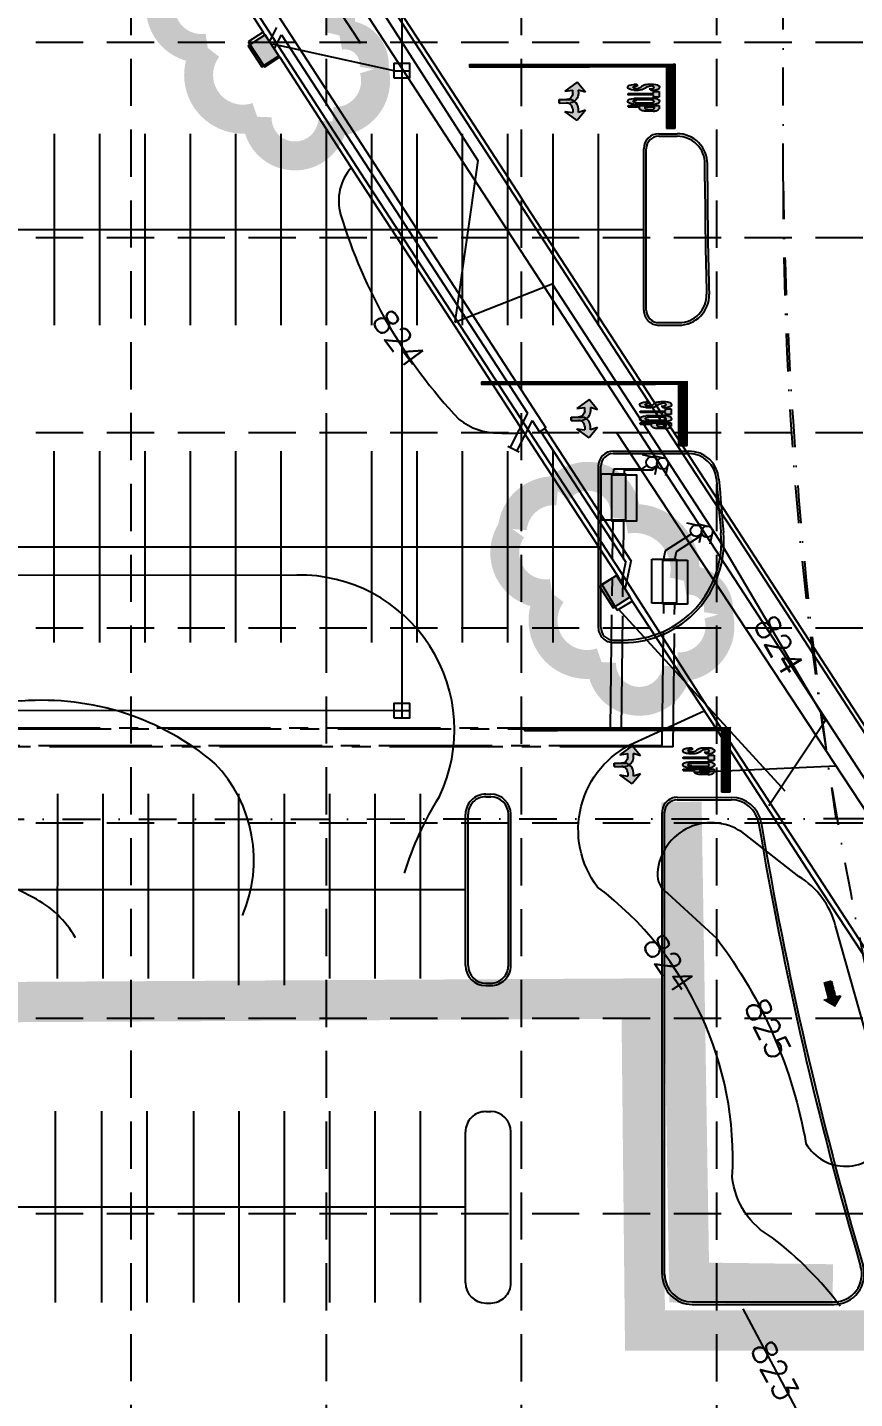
# Model space of a CAD drawing. Header units: inches. Extents: x -105549 to 5741, y -35602 to 5776.
# Drawn here: x 4944.1 to 5108.3, y 4342.7 to 4614.9 of the extents above; entities that cross this region are included whole.
import ezdxf

# ---------------------------------------------------------------- set-up
doc = ezdxf.new("R2010")
doc.units = ezdxf.units.IN
doc.header["$LTSCALE"] = 30
doc.header["$MEASUREMENT"] = 0
for name, pattern in [('CENTER2', [1.125, 0.75, -0.125, 0.125, -0.125]), ('DASHDOT2', [0.5, 0.25, -0.125, 0, -0.125]), ('DASHED', [0.75, 0.5, -0.25]), ('DASHED2', [0.375, 0.25, -0.125]), ('HIDDEN', [0.375, 0.25, -0.125])]:
    doc.linetypes.add(name, pattern=pattern)
for name, color, linetype in [('A-ANNO-DIM', 9, 'Continuous'), ('A-SITE-CURB', 2, 'Continuous'), ('A-SITE-CURB-INNER', 7, 'Continuous'), ('A-SITE-PKSTRIPE', 7, 'Continuous'), ('A-SITE-PROPERTY', 6, 'DASHDOT2'), ('C-BLDG-OTLN', 8, 'Continuous'), ('CONC', 2, 'Continuous'), ('GRID', 254, 'HIDDEN'), ('INLET PROTECTION', 5, 'Continuous'), ('LIMITS OF DISTURBANCE', 1, 'DASHED'), ('PR-STM', 4, 'Continuous'), ('PR-STORM', 3, 'Continuous'), ('PR-WATER', 3, 'CENTER2'), ('SEWERLINE', 253, 'DASHED2'), ('SILT FENCE', 200, 'Continuous'), ('WATERLINE', 92, 'CENTER2'), ('x37001pst$0$p-stm', 5, 'Continuous'), ('x37001pst$0$P-STM-INLET', 4, 'Continuous'), ('x37001pto$0$P-CONT-LAND', 1, 'Continuous'), ('x37001pto$0$P-CONT-MNR', 1, 'Continuous'), ('x37001pto$0$P-CONT-TXT', 1, 'Continuous')]:
    doc.layers.add(name, color=color, linetype=linetype)
doc.styles.add('x37001pto$0$L80', font='simplex', dxfattribs={"height": 4.8})

# ---------------------------------------------------------------- blocks, each defined once
blk = doc.blocks.new('TS&V')
at = {"layer": 'PR-WATER'}
for p, q in [((0.098385067183699, 0.0780330085890455), (0.160885067183699, 0.01553300858904549)), ((0.160885067183699, -0.01553300858904549), (0.160885067183699, 0.01553300858904549)), ((0.09838506718369898, -0.07803300858904548), (0.160885067183699, -0.01553300858904549))]:
    blk.add_line(p, q, dxfattribs=at)
at = {"layer": 'PR-WATER', "linetype": 'Continuous'}
blk.add_circle((0.1233850671833352, 0), 0.03750000000000001, dxfattribs=at)
blk = doc.blocks.new('A$C1C146E1A')
h = blk.add_hatch(color=256)
edge = h.paths.add_edge_path()
edge.add_ellipse((23.99999586641206, 36.93289423644092), major_axis=(-0.05132577733456856, 8.93286268357224), ratio=0.4477714848969944, start_angle=269.8525913445367, end_angle=449.8525913445366)
edge.add_line((19.99999586696504, 36.93289423590068), (19.99999586696504, 8.932894236530046))
edge.add_ellipse((23.99999586641206, 8.932894236440916), major_axis=(-0.05132577733456856, -8.93286268357224), ratio=0.4477714848969944, start_angle=-89.85259134453662, end_angle=90.14740865546334)
edge.add_line((27.99999586584454, 8.932894236186257), (27.99999586585909, 36.93289423645183))
edge = h.paths.add_edge_path(flags=16)
edge.add_ellipse((23.99999586641206, 32.93289423644092), major_axis=(2.91038304567337e-11, 5.023872822712292), ratio=0.398099249433455, start_angle=270, end_angle=450, ccw=False)
edge.add_line((25.99999586587364, 32.93289425089642), (25.99999586590275, 12.93289422265843))
edge.add_ellipse((23.99999586641206, 12.93289423644092), major_axis=(2.91038304567337e-11, -5.023872822712292), ratio=0.398099249433455, start_angle=-90, end_angle=90, ccw=False)
edge.add_line((21.99999586645572, 12.93289423617171), (21.99999586645572, 32.93289423584429))
h.paths.add_polyline_path([(17.99999586641206, 44.93289423644092), (9.999995866426616, 44.93289423644092), (9.999995866426616, 36.93289423644455), (12.99999586639751, 36.93289423644092), (12.99999586642662, 0.9328942364409158), (14.99999586642662, 0.9328942364409158), (14.99999586641206, 36.9328942364391), (17.99999586642662, 36.9328942364391)])
edge = h.paths.add_edge_path()
edge.add_ellipse((3.999995866412064, 36.93289423644092), major_axis=(-0.05132577733456856, 8.93286268357224), ratio=0.4477714848969944, start_angle=269.8525913445367, end_angle=449.8525913445366)
edge.add_line((-4.133020411245525e-06, 36.93289423614624), (-4.133034963160753e-06, 30.139557458333))
edge.add_spline(control_points=[(-4.133034963160753e-06, 30.13955745815474), (0.09204347259947099, 28.86472447804044), (0.2551419532392174, 26.60585722379619), (0.9964238997781649, 23.05615149812002), (2.739652232121443, 20.05753078000635), (5.265942426631227, 17.33425267917119), (5.72814485852723, 15.02371705626138), (5.968363845808199, 13.82286978859338)], knot_values=[0, 0, 0, 0, 7.672008527506644, 13.5939759226332, 21.56241280565045, 28.20760964824187, 35.39869751881698, 35.39869751881698, 35.39869751881698, 35.39869751881698], degree=3, periodic=0)
edge.add_ellipse((3.999995866412064, 12.93289423644092), major_axis=(-0.0002045615832284872, 5.026276176095846), ratio=0.3979088945474419, start_angle=89.99907213681212, end_angle=280.1978993221585, ccw=False)
edge.add_line((1.999995866470272, 12.9328942358934), (1.999995866470272, 14.93289423588976))
edge.add_line((1.999995866470272, 14.93289423588976), (-4.133034963160753e-06, 12.93289423635542))
edge.add_line((-4.133034963160753e-06, 12.93289423635542), (-4.133049515075982e-06, 8.932894237072105))
edge.add_ellipse((3.999995866412064, 8.932894236440916), major_axis=(-0.05132577733456856, -8.93286268357224), ratio=0.4477714848969944, start_angle=-89.85259134453662, end_angle=90.14740865546334)
edge.add_line((7.999995865859091, 8.932894236295397), (7.999995865844539, 15.72620432535768))
edge.add_spline(control_points=[(7.999995865917299, 15.72620432497934), (7.816088724299334, 17.01538465035992), (7.477518166444497, 19.3887481755628), (6.425314879830694, 23.07887578747977), (4.312038273405051, 26.00018400862973), (2.404237270326121, 29.28988785453475), (2.140666816354496, 31.66517360373109), (1.999995866441168, 32.93289423645183)], knot_values=[0, 0, 0, 0, 7.822817244690111, 14.40170063673055, 22.72545192348302, 29.33066680926449, 36.8910053119441, 36.8910053119441, 36.8910053119441, 36.8910053119441], degree=3, periodic=0)
edge.add_ellipse((3.999995866412064, 32.93289423644092), major_axis=(2.91038304567337e-11, 5.023872822712292), ratio=0.398099249433455, start_angle=270, end_angle=450, ccw=False)
edge.add_line((5.999995865873643, 32.93289425071816), (5.999995865859091, 30.93289423643182))
edge.add_line((5.999995865859091, 30.93289423643182), (7.999995865844539, 32.9328942364391))
edge.add_line((7.999995865844539, 32.9328942364391), (7.999995865829987, 36.93289423666283))
h = blk.add_hatch(color=256)
edge = h.paths.add_edge_path()
edge.add_spline(control_points=[(34.71783742588013, 16.93289423644092), (35.03103759142687, 17.14481644366242), (36.04006071595359, 17.82755684814038), (37.14242669095984, 19.98061098251128), (37.85597113208496, 22.6313262495496), (37.95753864239668, 24.54651411920349), (37.99999586641206, 25.34710045020984)], knot_values=[0, 0, 0, 0, 2.249841176892016, 7.248213838741719, 13.92475078102982, 18.72031585888844, 18.72031585888844, 18.72031585888844, 18.72031585888844], degree=3, periodic=0)
edge.add_line((37.99999586642662, 25.34710045030442), (37.99999586641206, 36.51868802258832))
edge.add_spline(control_points=[(37.99999586641206, 36.51868802267563), (37.95753864239668, 37.31927435368198), (37.85597113208496, 39.23446222333223), (37.14242669095984, 41.88517749037055), (36.04006071595359, 44.03823162474146), (35.03103759142687, 44.72097202921941), (34.71783742588013, 44.93289423644092)], knot_values=[0, 0, 0, 0, 4.79556507785862, 11.47210202014672, 16.47047468199642, 18.72031585888844, 18.72031585888844, 18.72031585888844, 18.72031585888844], degree=3, periodic=0)
edge.add_line((34.71783742589469, 44.93289423644092), (33.99999586642662, 44.93289423644092))
edge.add_line((33.99999586642662, 44.93289423644092), (29.99999586642662, 44.93289423644092))
edge.add_line((29.99999586642662, 44.93289423644092), (29.99999586642662, 0.9328942364409158))
edge.add_line((29.99999586642662, 0.9328942364409158), (31.99999586642662, 0.9328942364409158))
edge.add_line((31.99999586642662, 0.9328942364409158), (31.99999586644117, 16.93289423644092))
edge.add_line((31.99999586644117, 16.93289423644092), (33.99999586642662, 16.93289423644092))
edge.add_line((33.99999586642662, 16.93289423644092), (34.71783742590924, 16.93289423644273))
edge = h.paths.add_edge_path(flags=16)
edge.add_arc((33.68660464645654, 36.93289423644273), 0.9999999999980618, 72.1451811161481, 89.99999997331958)
edge.add_line((33.68660464692221, 37.93289423644092), (31.99999586644117, 37.93289423644092))
edge.add_line((31.99999586644117, 37.93289423644092), (31.99999586645572, 24.93289423652095))
edge.add_line((31.99999586645572, 24.93289423652095), (33.68660464692221, 24.93289423659007))
edge.add_arc((33.68660464687855, 25.93289423658825), 0.9999999999980632, 270.0000000025013, 287.8548188995748)
edge.add_spline(control_points=[(33.99321078025969, 24.98105775941076), (34.25532923729043, 25.06549151303261), (34.85721284759347, 25.29427898961876), (35.49030212769867, 26.4514124014313), (35.92142932116985, 27.76426476417328), (35.97316008221242, 28.87761798064821), (35.99999586638296, 29.45517968686181)], knot_values=[0, 0, 0, 0, 1.581114370861386, 3.775431275722226, 6.945493626079587, 10.36269338531543, 10.36269338531543, 10.36269338531543, 10.36269338531543], degree=3, periodic=0)
edge.add_line((35.99999586641206, 29.45517968740387), (35.99999586641206, 33.41060878629105))
edge.add_spline(control_points=[(35.99999586641206, 33.41060878602002), (35.97316008224152, 33.98817049223362), (35.92142932119896, 35.10152370870856), (35.49030212772777, 36.41437607145053), (34.85721284762258, 37.57150948326307), (34.25532923731953, 37.80029695985286), (33.99321078028879, 37.88473071347107)], knot_values=[0, 0, 0, 0, 3.417199759235846, 6.587262109593207, 8.781579014454048, 10.36269338531543, 10.36269338531543, 10.36269338531543, 10.36269338531543], degree=3, periodic=0)
for p, q in [((9.999995866426616, 44.93289423644092), (17.99999586642662, 44.93289423644092)), ((9.999995866441168, 36.93289423644455), (9.999995866426616, 44.93289423644092)), ((17.99999586642662, 44.93289423644092), (17.99999586642662, 36.93289423644092)), ((29.99999586642662, 0.9328942364409158), (29.99999586642662, 44.93289423644092)), ((29.99999586642662, 44.93289423644092), (33.99999586642662, 44.93289423644092)), ((33.99999586642662, 44.93289423644092), (34.71783742588013, 44.93289423644092)), ((5.999995865859091, 30.93289423644092), (7.999995865844539, 32.93289423644455)), ((12.99999586638296, 36.93289423644092), (9.999995866441168, 36.93289423644455)), ((12.99999586642662, 0.9328942364409158), (12.99999586638296, 36.93289423644092)), ((17.99999586642662, 36.93289423644092), (14.99999586642662, 36.93289423644092)), ((14.99999586642662, 36.93289423644092), (14.99999586642662, 0.9328942364409158)), ((31.99999586644117, 24.93289423652095), (31.99999586644117, 37.93289423644092)), ((31.99999586644117, 37.93289423644092), (33.68660464695131, 37.93289423644092)), ((33.68660464692221, 24.93289423659007), (31.99999586642662, 24.93289423652095)), ((35.99999586641206, 33.41060878672215), (35.99999586641206, 29.45517968678723)), ((37.99999586641206, 36.51868802267381), (37.99999586641206, 25.34710045020802)), ((1.999995867023245, 14.93289423644092), (-4.132962203584611e-06, 12.93289423643728)), ((14.99999586642662, 0.9328942364409158), (12.99999586642662, 0.9328942364409158)), ((31.99999586642662, 0.9328942364409158), (29.99999586642662, 0.9328942364409158)), ((31.99999586642662, 0.9328942364409158), (31.99999586644117, 16.93289423644092)), ((33.99999586642662, 16.93289423644092), (31.99999586644117, 16.93289423644092)), ((34.71783742588013, 16.93289423644092), (33.99999586642662, 16.93289423644092))]:
    blk.add_line(p, q)
for points in [[(-4.133034963160753e-06, 36.93289423644092), (-4.133034963160753e-06, 30.13955745800922)], [(5.999995865859091, 30.93289423644455), (5.999995865859091, 32.93289423643)], [(7.999995865844539, 32.93289423644455), (7.999995865844539, 36.93289423644092)], [(19.99999586696504, 36.93289423644092), (19.99999586696504, 8.932894236440916)], [(21.99999586644117, 32.93289423644092), (21.99999586647027, 12.93286754669316)], [(25.9999958658882, 12.93286754670407), (25.99999586585909, 32.93289423643)], [(27.99999586584454, 8.932894236440916), (27.99999586584454, 8.932894236440916), (27.99999586584454, 36.93289423644092)], [(-4.133034963160753e-06, 12.93289423636452), (-4.133034963160753e-06, 8.932894236440916)], [(1.999995866470272, 14.93289423586975), (1.999995866470272, 12.93286754669316)], [(7.999995865844539, 8.932894236440916), (7.999995865844539, 8.932894236440916), (7.999995865844539, 15.72620435224599)]]:
    blk.add_lwpolyline(points)
for centre, start, end in [((33.68660464692221, 36.93289423629176), 72.14518114419573, 89.99999999833247), ((33.6866046468931, 25.93289423659007), 270.0000000016675, 287.8548188558042)]:
    blk.add_arc(centre, 1, start, end)
for centre, major_axis, ratio, start_param, end_param in [((3.999995866412064, 36.93289423644092), (-0.05132577733456856, 8.932862683572239), 0.4477714848969944, 4.709816214000917, 7.851408867590709), ((23.99999586641206, 36.93289423644092), (-0.05132577733456856, 8.932862683572239), 0.4477714848969944, 4.709816214000917, 7.851408867590709), ((3.999995866412064, 32.93289423644092), (2.91038304567337e-11, 5.023872822712292), 0.398099249433455, 4.71238898038469, 7.853981633974483), ((23.99999586641206, 32.93289423644092), (2.91038304567337e-11, 5.023872822712292), 0.398099249433455, 4.71238898038469, 7.853981633974483)]:
    blk.add_ellipse(centre, major_axis=major_axis, ratio=ratio, start_param=start_param, end_param=end_param)
at = {"extrusion": (0, 0, -0.9999999999999998)}
for centre in [(3.999995866412064, 8.932894236440916), (23.99999586641206, 8.932894236440916)]:
    blk.add_ellipse(centre, major_axis=(-0.05132577733456856, -8.932862683572239), ratio=0.4477714848969944, start_param=4.709816214000917, end_param=7.851408867590709, dxfattribs=at)
at = {"extrusion": (0, 0, -0.9999999999999999)}
blk.add_ellipse((3.999995866412064, 12.93289423644092), major_axis=(-0.000204561583228486, 5.026276176095807), ratio=0.3979088945474419, start_param=1.392809406836333, end_param=4.712405174652328, dxfattribs=at)
at = {"extrusion": (0, 0, -1)}
blk.add_ellipse((23.99999586641206, 12.93289423644092), major_axis=(2.91038304567337e-11, -5.023872822712292), ratio=0.398099249433455, start_param=4.71238898038469, end_param=7.853981633974483, dxfattribs=at)
for points in [[(37.99999586641206, 36.51868802267563), (37.80352581836632, 38.90840780210783), (36.9328703507199, 42.13113885543498), (35.61550626228563, 44.25492890514215), (34.71783742588013, 44.93289423644092)], [(-4.133034963160753e-06, 30.13955745815474), (0.3730429823044688, 26.32173549252184), (1.053593427059241, 23.44002149745575), (2.986550944537157, 19.95610533523723), (4.939540675317403, 17.26807792083491), (5.968363845808199, 13.82286978859338)], [(7.999995865917299, 15.72620432497934), (7.351427225337829, 19.58346710179831), (6.355209365283372, 22.71842749179268), (4.20548469296773, 26.28211837403433), (2.689230092713842, 29.2160897285321), (1.999995866441168, 32.93289423645183)], [(37.99999586641206, 25.34710045020984), (37.80352581836632, 22.95738067077764), (36.9328703507199, 19.73464961745049), (35.61550626228563, 17.61085956773968), (34.71783742588013, 16.93289423644092)]]:
    blk.add_spline(points, degree=3)
for points in [[(35.99999586641206, 33.41060878602002), (35.97316008224152, 33.98817049223362), (35.92142932119896, 35.10152370870856), (35.49030212772777, 36.41437607145053), (34.85721284762258, 37.57150948326307), (34.25532923731953, 37.80029695985286), (33.99321078028879, 37.88473071347107)], [(35.99999586638296, 29.45517968686181), (35.97316008221242, 28.87761798064821), (35.92142932116985, 27.76426476417328), (35.49030212769867, 26.4514124014313), (34.85721284759347, 25.29427898961876), (34.25532923729043, 25.06549151303261), (33.99321078025969, 24.98105775941076)]]:
    blk.add_open_spline(points, degree=3, knots=[0, 0, 0, 0, 3.417199759235846, 6.587262109593207, 8.781579014454048, 10.36269338531543, 10.36269338531543, 10.36269338531543, 10.36269338531543])
blk = doc.blocks.new('A$C14571C61')
blk.add_hatch(color=256).paths.add_polyline_path([(49.33332555474772, 42.66666666667788), (25.33332555473316, 62.66666666667516), (30.6666588880762, 45.33333333333485), (22.66665888794523, 45.33333333333394, 0.3548366194942922), (-7.778595318086445e-06, 26.66666666672518), (-7.778595318086445e-06, -9.094947017729282e-13), (7.999992221404682, 9.094947017729282e-13), (7.999992221404682, 17.33333333333576, -0.4142135623727863), (22.66665888806165, 32.00000000000182), (30.6666588880762, 32.00000000000273), (27.99999222139013, 13.33333333331666)])
for p, q in [((30.66665888806165, 45.33333333333394), (22.66665888794523, 45.33333333333394)), ((25.33332555474772, 62.66666666666788), (49.33332555473316, 42.66666666666788)), ((25.33332555473316, 62.66666666666788), (30.66665888806165, 45.33333333333394)), ((49.33332555473316, 42.66666666666788), (27.99999222140468, 13.33333333333394)), ((-7.778595318086445e-06, 0), (-7.778595318086445e-06, 26.66666666675519)), ((7.999992221404682, 0), (-7.778595318086445e-06, 0)), ((7.999992221404682, 0), (7.999992221404682, 17.33333333333576)), ((22.66665888806165, 32.00000000000182), (22.6666588880762, 32.00000000000182)), ((22.6666588880762, 32.00000000000182), (30.66665888806165, 32.00000000000182)), ((27.99999222140468, 13.33333333333394), (30.66665888806165, 32.00000000000182))]:
    blk.add_line(p, q)
for centre, radius, start, end in [((22.82901395151566, 22.04094980390983), 23.29294935487217, 90.39936270447136, 168.5455569926245), ((22.6666588880762, 17.33333333333576), 14.66666666666667, 90, 180)]:
    blk.add_arc(centre, radius, start, end)

msp = doc.modelspace()

# ---------------------------------------------------------------- hatches: boundary and pattern name
at = {"layer": 'A-ANNO-DIM'}
h = msp.add_hatch(dxfattribs=at)
h.set_pattern_fill('ANSI31', scale=0.08333333333333333, angle=90.07622371580015, style=0)
h.set_pattern_definition([(135.0762237158002, (5072.689823872284, 4594.812750160577), (-0.007355890133574022, -0.007375488105016019), [])])
h.paths.add_polyline_path([(5031.83952569399, 4607.537785804317), (5031.840265760547, 4606.981493516238), (5071.023151853407, 4607.033620687912), (5071.039411699105, 4594.811409163856), (5072.689823872284, 4594.812750160577), (5072.672822781288, 4607.592108609504)])
h = msp.add_hatch(dxfattribs=at)
h.set_pattern_fill('ANSI31', scale=0.08333333333333333, angle=90.07622371580015, style=0)
h.set_pattern_definition([(135.0762237158002, (5075.073793724576, 4531.815865938094), (-0.007355890133574022, -0.007375488105016019), [])])
h.paths.add_polyline_path([(5034.223495546283, 4544.540901581835), (5034.22423561284, 4543.984609293755), (5073.407121705699, 4544.036736465429), (5073.423381551395, 4531.814524941375), (5075.073793724576, 4531.815865938094), (5075.056792633581, 4544.595224387022)])
h = msp.add_hatch(dxfattribs=at)
h.set_pattern_fill('ANSI31', scale=0.08333333333333333, angle=90.07622371580015, style=0)
h.set_pattern_definition([(135.0762237158002, (5083.602089300534, 4463.114689232637), (-0.007355890133574022, -0.007375488105016019), [])])
h.paths.add_polyline_path([(5042.75179112224, 4475.839724876391), (5042.752531188798, 4475.283432588312), (5081.935417281657, 4475.335559759988), (5081.951677127354, 4463.113348235931), (5083.602089300534, 4463.114689232637), (5083.585088209538, 4475.894047681579)])
at = {"layer": 'C-BLDG-OTLN'}
h = msp.add_hatch(dxfattribs=at)
h.set_pattern_fill('LINE', scale=0.3333333333333333, angle=59.95459285267177, style=0)
h.set_pattern_definition([(59.95459285267162, (4962.597286239587, 4131.897656666159), (-0.03606786998976209, 0.02086192382098858), [])])
h.paths.add_polyline_path([(5103.745162565552, 4425.641875378948), (5102.295968202001, 4425.254789216327), (5103.144464591896, 4422.078141992984), (5102.178385335894, 4421.820097991149), (5104.320712616551, 4420.580971758071), (5105.559838849891, 4422.723299038655), (5104.593658954866, 4422.465228156245)])
at = {"layer": 'x37001pst$0$P-STM-INLET'}
for points in [[(4994.026142945881, 4609.211641477183), (4991.302755101731, 4613.404869189857), (4987.948172931595, 4611.226158914536), (4990.671560775741, 4607.032931201859)], [(5063.74487552554, 4501.865014480868), (5061.02148768139, 4506.058242193542), (5057.666905511253, 4503.879531918219), (5060.3902933554, 4499.686304205545)]]:
    msp.add_hatch(color=5, dxfattribs=at).paths.add_polyline_path(points)

# ---------------------------------------------------------------- linework, layer by layer
for p, q in [((5031.839507138983, 4607.551733208478), (5031.840265760547, 4606.981493516238)), ((5031.83952569399, 4607.537785804317), (5072.672822781288, 4607.592108609504)), ((5071.023151853407, 4607.033620687912), (5031.840265760547, 4606.981493516238)), ((5071.039411699105, 4594.811409163856), (5071.023151811636, 4607.033620687871)), ((5071.023151853407, 4607.033620687912), (5071.039411699105, 4594.811409163856)), ((5072.689823872284, 4594.812750160577), (5071.039411699105, 4594.811409163856)), ((5034.223476991276, 4544.554848985997), (5034.22423561284, 4543.984609293755)), ((5034.223495546283, 4544.540901581835), (5075.056792633581, 4544.595224387022)), ((5073.407121705699, 4544.036736465429), (5034.22423561284, 4543.984609293755)), ((5073.423381551395, 4531.814524941375), (5073.407121663928, 4544.036736465388)), ((5073.407121705699, 4544.036736465429), (5073.423381551395, 4531.814524941375)), ((5075.073793724576, 4531.815865938094), (5073.423381551395, 4531.814524941375)), ((5042.751772567233, 4475.853672280553), (5042.752531188798, 4475.283432588312)), ((5042.75179112224, 4475.839724876391), (5083.585088209538, 4475.894047681579)), ((5081.935417281657, 4475.335559759988), (5042.752531188798, 4475.283432588312)), ((5081.951677127354, 4463.113348235931), (5081.935417239886, 4475.335559759946)), ((5081.935417281657, 4475.335559759988), (5081.951677127354, 4463.113348235931)), ((5083.602089300534, 4463.114689232637), (5081.951677127354, 4463.113348235931))]:
    msp.add_line(p, q)
at = {"layer": 'A-SITE-CURB', "color": 7}
for p, q in [((5069.436926355585, 4593.773551612481), (5073.088360658992, 4593.773382064785)), ((5066.43530111319, 4558.773690957649), (5066.436786975246, 4590.773690923146)), ((5079.08792004401, 4584.284071465867), (5079.088082053378, 4587.773103467815)), ((5069.435161810383, 4555.773551653459), (5073.415293809376, 4555.773366843277)), ((5060.425171933216, 4530.773969990352), (5075.385594925086, 4530.77327532896)), ((5057.425490482497, 4527.774109314709), (5057.424004542891, 4495.774248652287)), ((5060.424004539657, 4492.774109344842), (5062.348573706921, 4492.774109344842)), ((5035.082274388886, 4462.691593236363), (5036.082274387809, 4462.691546800532)), ((5073.082221827965, 4461.560920641306), (5083.819272275898, 4461.560422085851)), ((5073.082245044556, 4462.060920640768), (5083.819295492503, 4462.060422085313)), ((5031.080695575511, 4428.691779016299), (5031.082088649942, 4458.691778983935)), ((5040.080695565819, 4428.691361093966), (5040.082088640251, 4458.691361061603)), ((5070.077850302143, 4367.414413727252), (5070.082105748224, 4459.06105994356)), ((5070.577850301604, 4367.414390510661), (5070.582105747686, 4459.061036726969)), ((5035.080509827938, 4424.691593277341), (5036.080509826861, 4424.691546841525)), ((5035.079348932573, 4399.691593304291), (5036.079348931496, 4399.691546868489)), ((5031.077770119198, 4365.691779084242), (5031.07916319363, 4395.691779051878)), ((5040.077770109492, 4365.691361161909), (5040.079163183924, 4395.691361129546)), ((5035.077584371611, 4361.691593345298), (5036.077584370534, 4361.691546909497)), ((5076.077571696544, 4361.41413513459), (5104.20706237838, 4361.412828992645)), ((5076.077594913135, 4361.914135134051), (5104.207085594971, 4361.912828992106))]:
    msp.add_line(p, q, dxfattribs=at)
for centre, radius, start, end in [((5069.436787056024, 4590.773551615697), 3, 89.99733957435744, 179.9973394237832), ((5073.088082059854, 4587.773382071238), 6, 359.9973395332734, 89.99733957421846), ((5844.087919219004, 4584.248550075958), 764.9999999996726, 179.9973395742157, 181.6704482375086), ((5073.415572408514, 4561.773366836802), 6, 269.9973395742185, 1.670448237485814), ((5069.435301109945, 4558.773551650214), 3, 179.9973394237995, 269.9973395742185), ((5060.425490479254, 4527.773970007264), 3, 89.99733957421846, 179.9973394238028), ((5075.385316325948, 4524.773275335428), 6, 4.424216552940552, 89.99733957414902), ((5844.087919219004, 4584.248550075958), 764.9999999996726, 184.4242165529209, 185.2240296680192), ((5035.08208864562, 4458.691593240677), 4, 89.99733942414102, 179.9973394241415), ((5036.082088644544, 4458.691546804854), 4, 359.9973394241416, 89.99733942414102), ((5073.082105744965, 4459.060920643999), 3, 89.99733957421846, 179.9973395742189), ((5073.082105744965, 4459.060920643999), 2.5, 89.99733957421846, 179.9973395742189), ((5083.81901689338, 4456.060422091767), 5.5, 9.570563952675304, 89.99733957435743), ((5083.81901689338, 4456.060422091767), 6, 9.570563952675304, 89.99733957435743), ((5844.087919219004, 4584.248550075958), 765.4999999996726, 189.5705639526522, 196.3342010271101), ((5844.087919219004, 4584.248550075958), 764.9999999996726, 189.5705639526522, 196.3342010271101), ((5035.080695571174, 4428.691593273034), 4, 179.9973394241415, 269.997339424141), ((5036.080695570097, 4428.691546837224), 4, 269.997339424141, 359.9973394241416), ((5035.079163189323, 4395.691593308613), 4, 89.99733942414102, 179.9973394241415), ((5036.079163188246, 4395.691546872804), 4, 359.9973394241416, 89.99733942414102), ((5104.207340977489, 4367.412828986162), 6, 269.9973395742185, 16.33420102712036), ((5104.207340977489, 4367.412828986162), 5.5, 269.9973395742185, 16.33420102712036), ((5035.077770114862, 4365.691593340984), 4, 179.9973394241415, 269.997339424141), ((5036.077770113785, 4365.691546905175), 4, 269.997339424141, 359.9973394241416), ((5076.077850295653, 4367.414135128129), 6, 179.9973395742189, 269.9973395742185), ((5076.077850295653, 4367.414135128129), 5.5, 179.9973395742189, 269.9973395742185)]:
    msp.add_arc(centre, radius, start, end, dxfattribs=at)
at = {"layer": 'A-SITE-CURB', "color": 7, "linetype": 'Continuous'}
for centre, radius, start, end in [((5062.348573706921, 4512.774109344841), 20, 269.9999999999732, 5.22402966801924), ((5060.424004539657, 4495.774109344842), 3.000000000000264, 179.997339423793, 270)]:
    msp.add_arc(centre, radius, start, end, dxfattribs=at)
at = {"layer": 'A-SITE-CURB-INNER', "color": 7, "linetype": 'ByBlock'}
for p, q in [((5069.436903138994, 4593.27355161302), (5073.088337442401, 4593.273382065323)), ((5066.935301112651, 4558.773667741058), (5066.936786974722, 4590.773667706555)), ((5078.587920044549, 4584.284094682822), (5078.588082053931, 4587.77312668477)), ((5069.435185026989, 4556.273551652921), (5073.415317025981, 4556.273366842739)), ((5060.425188603889, 4530.273969989039), (5075.385571708495, 4530.273275329499)), ((5057.924004542352, 4495.774225434379), (5057.92549048195, 4527.774086096801)), ((5060.424004539657, 4493.274109344842), (5062.348573706912, 4493.27410934484)), ((5035.08225117097, 4462.191593236901), (5036.082251169893, 4462.19154680107)), ((5031.580695574972, 4428.691755798398), (5031.582088649404, 4458.69175576602)), ((5039.580695566343, 4428.691384311867), (5039.582088640775, 4458.691384279518)), ((5035.080533045839, 4425.191593276802), (5036.080533044762, 4425.191546840986))]:
    msp.add_line(p, q, dxfattribs=at)
for centre, radius, start, end in [((5069.436787056024, 4590.773551615697), 2.5, 89.99733957435744, 179.9973394237832), ((5073.088082059854, 4587.773382071238), 5.5, 359.9973395332734, 89.99733957421846), ((5844.087919219004, 4584.248550075958), 765.4999999996726, 179.9973395742157, 181.6704482375086), ((5073.415572408514, 4561.773366836802), 5.5, 269.9973395742185, 1.670448237485814), ((5069.435301109945, 4558.773551650214), 2.5, 179.9973394237995, 269.9973395742185), ((5060.425490479254, 4527.773970007264), 2.5, 89.99733957421846, 179.9973394238028), ((5075.385316325948, 4524.773275335428), 5.5, 4.424216552940552, 89.99733957414902), ((5844.087919219004, 4584.248550075958), 765.4999999996726, 184.4242165529209, 185.2240296680192), ((5062.348573706921, 4512.774109344841), 19.5, 269.9999999999732, 5.22402966801924), ((5060.424004539657, 4495.774109344842), 2.500000000000264, 179.997339423793, 270), ((5035.08208864562, 4458.691593240677), 3.5, 89.99733942414102, 179.9973394241415), ((5036.082088644544, 4458.691546804854), 3.5, 359.9973394241416, 89.99733942414102), ((5035.080695571174, 4428.691593273034), 3.5, 179.9973394241415, 269.997339424141), ((5036.080695570097, 4428.691546837224), 3.5, 269.997339424141, 359.9973394241416)]:
    msp.add_arc(centre, radius, start, end, dxfattribs=at)
at = {"layer": 'A-SITE-PKSTRIPE', "color": 7, "linetype": 'DASHDOT2'}
msp.add_line((5094.087920027843, 4584.283374968902), (5094.102794515929, 4904.625094156465), dxfattribs=at)
at = {"layer": 'A-SITE-PKSTRIPE', "color": 7}
for p, q in [((4949.434136065713, 4593.779124033099), (4949.43237150475, 4555.779124074077)), ((4958.431345704477, 4593.778706239755), (4958.429581143544, 4555.778706280747)), ((4967.431345694786, 4593.778288317422), (4967.429581133838, 4555.778288358415)), ((4976.428555333565, 4593.777870524093), (4976.426790772617, 4555.777870565071)), ((4985.428555323859, 4593.77745260176), (4985.426790762911, 4555.777452642753)), ((4994.428555314167, 4593.777034679413), (4994.426790753205, 4555.77703472042)), ((5003.428555304461, 4593.776616757095), (5003.426790743499, 4555.776616798074)), ((5012.428555294755, 4593.776198834763), (5012.426790733793, 4555.776198875756)), ((5012.428555294755, 4593.776198834777), (5012.426790733793, 4555.776198875756)), ((5021.428555285049, 4593.775780912445), (5021.426790724101, 4555.775780953438)), ((5021.428555285049, 4593.77578091246), (5021.426790724101, 4555.775780953438)), ((5030.428555275343, 4593.775362990113), (5030.426790714395, 4555.77536303112)), ((5030.428555275343, 4593.775362990113), (5030.426790714395, 4555.775363031105)), ((5039.428555265651, 4593.77494506778), (5039.426790704689, 4555.774945108773)), ((5039.428555265651, 4593.774945067795), (5039.426790704689, 4555.774945108773)), ((5048.428555255945, 4593.774527145462), (5048.426790694997, 4555.774527186455)), ((5048.428555255945, 4593.774527145477), (5048.426790694997, 4555.774527186455)), ((5057.428555246239, 4593.77410922313), (5057.426790685277, 4555.774109264137)), ((5057.428555246239, 4593.774109223101), (5057.426790685277, 4555.774109264094)), ((4752.436044349146, 4574.788271767815), (5066.436044044211, 4574.77369094039)), ((4949.42944604846, 4492.779124154125), (4949.431210609415, 4530.779124113804)), ((4958.431210599709, 4530.778706191486), (4958.429446038761, 4492.778706232464)), ((4967.428420238488, 4530.778288398142), (4967.42665567754, 4492.778288439149)), ((4976.428420228782, 4530.777870475809), (4976.426655667834, 4492.777870516802)), ((4985.425629867561, 4530.77745268248), (4985.423865306613, 4492.777452723472)), ((4994.425629857869, 4530.777034760147), (4994.423865296907, 4492.77703480114)), ((5003.425629848163, 4530.776616837815), (5003.423865287201, 4492.776616878808)), ((5012.425629838457, 4530.776198915482), (5012.423865277495, 4492.776198956475)), ((5021.425629828751, 4530.77578099315), (5021.423865267803, 4492.775781034143)), ((5021.425629828751, 4530.775780993165), (5021.423865267803, 4492.775781034143)), ((5030.425629819045, 4530.775363070832), (5030.423865258097, 4492.775363111825)), ((5030.425629819045, 4530.775363070847), (5030.423865258097, 4492.775363111825)), ((5039.425629809353, 4530.774945148514), (5039.423865248391, 4492.774945189507)), ((5039.425629809353, 4530.774945148514), (5039.423865248391, 4492.774945189492)), ((5048.425629799647, 4530.774527226167), (5048.423865238699, 4492.774527267175)), ((5048.425629799647, 4530.774527226182), (5048.423865238699, 4492.774527267175)), ((4751.43311889391, 4511.788318283798), (5057.424747509459, 4511.774109313284)), ((4950.079487966897, 4462.779093937235), (4950.077784199937, 4426.088299174677)), ((4959.079487957177, 4462.778676014917), (4959.077784190245, 4426.087881252359)), ((4968.079487947485, 4462.77825809257), (4968.077784180539, 4426.087463330026)), ((4977.077784170833, 4426.087045407679), (4977.079487937764, 4462.777840170238)), ((4986.077723367125, 4424.777422288884), (4986.079487928073, 4462.777422247906)), ((4995.079487918367, 4462.777004325588), (4995.077723357419, 4424.777004366551)), ((5004.076697557146, 4462.776586532244), (5004.074993790215, 4426.085791769685)), ((5013.076697547454, 4462.776168609911), (5013.074993780509, 4426.085373847352)), ((5022.076697537734, 4462.775750687579), (5022.074993770802, 4426.084955925035)), ((4779.081396222275, 4443.787034340232), (5031.081395992602, 4443.775332514982)), ((4949.645127530574, 4399.779114027013), (4949.643362969626, 4361.779114068006)), ((4958.862337169121, 4399.778686018384), (4958.860572608173, 4361.778686059391)), ((4967.862337159429, 4399.778268096052), (4967.860572598467, 4361.778268137045)), ((4977.079546797962, 4399.777840087409), (4977.077782237029, 4361.777840128401)), ((4986.079546788271, 4399.777422165091), (4986.077782227308, 4361.777422206083)), ((4995.079546778565, 4399.777004242744), (4995.077782217602, 4361.777004283751)), ((5004.079546768859, 4399.776586320411), (5004.077782207896, 4361.776586361419)), ((5013.079546759152, 4399.776168398093), (5013.077782198205, 4361.776168439072)), ((5022.079546749446, 4399.775750475761), (5022.077782188499, 4361.775750516754)), ((4778.427035786182, 4380.7870646581), (5031.078470536289, 4380.775332582925))]:
    msp.add_line(p, q, dxfattribs=at)
at = {"layer": 'A-SITE-PKSTRIPE', "color": 7, "linetype": 'DASHDOT2'}
msp.add_arc((5844.087919219324, 4584.248550076001), 750, 179.9973395741505, 212.9491292507243, dxfattribs=at)
at = {"layer": 'A-SITE-PROPERTY', "color": 7}
msp.add_line((5104.563114472257, 4457.840450650139), (5122.264381547429, 4457.85498564181), dxfattribs=at)
msp.add_lwpolyline([(4369.073351725834, 4929.040170670589), (4369.060672484484, 4653.69783633796), (4347.128582932462, 4610.542428018976), (4347.123338259495, 4457.21859095736), (5104.564712729058, 4457.829763202157, -0.03290652140655619), (5094.086463585598, 4584.301938500968), (5094.099366883966, 4763.791939598188), (4823.44336419928, 4763.803538165419), (4823.449402536731, 4904.655664505714), (4762.294967421534, 4904.659654380725, 0.2476969470313169), (4741.618573817381, 4893.836475284217, -0.7064720868083769), (4610.535530388384, 4929.024417048073)], format="xyb", close=True, dxfattribs=at)
at = {"layer": 'CONC', "color": 253}
for p, q in [((4990.90450458641, 4613.935357537866), (4987.93683465802, 4611.987380242909)), ((4987.93683465802, 4611.987380242909), (4991.282411221722, 4607.007525677524)), ((4991.282411221722, 4607.007525677524), (4994.198329937299, 4608.953388209546)), ((5061.154442189194, 4506.132819553947), (5058.098358170938, 4504.32656442116)), ((5058.098358170938, 4504.32656442116), (5061.176120104381, 4499.208433058881)), ((5061.176120104381, 4499.208433058881), (5064.15263672897, 4500.981153124364))]:
    msp.add_line(p, q, dxfattribs=at)
for points in [[(5127.090654233258, 4450.437869924187), (5105.923827956842, 4482.944157821282), (5085.944358915172, 4513.687896612838), (5064.576792194781, 4546.499676317664), (5043.201196638336, 4579.407910745647), (5041.367819460788, 4582.25959363329), (5024.910293993707, 4607.547762911559), (5004.732111685094, 4638.467389600881), (4984.115562252811, 4670.182386792986), (4982.709931709172, 4672.328410978484), (4981.732530959682, 4673.845559246405), (4978.272823359437, 4679.617666581243)], [(5126.729216854788, 4449.525988402003), (5105.190001821687, 4482.57106733508), (5085.32456091783, 4513.206172308607), (5063.778674815336, 4546.180139593278), (5042.509351616406, 4578.884270942744), (4982.017876437419, 4671.863217406826)], [(4955.174137447301, 4669.36611181575), (4975.406774244392, 4638.122120661744), (4990.90450458641, 4613.935357537866), (4994.198329937299, 4608.953388209546), (5010.296465288343, 4584.08895429382), (5028.222702670834, 4556.724152754541), (5045.839268145247, 4529.5541453674), (5061.154442189194, 4506.132819553947), (5064.15263672897, 4500.981153124364), (5081.087636964828, 4475.23850082003), (5098.698122237796, 4448.091298967313)], [(4956.112675621495, 4669.750527567588), (4976.148239056009, 4638.662000523313), (4992.002559864235, 4614.207590962445), (4994.772639173125, 4609.868742651855), (5011.080439334831, 4584.657428398091), (5029.082572946623, 4557.079647435855), (5046.654366928606, 4530.077909771561), (5061.929382160881, 4506.731705940708), (5081.825560941348, 4475.717804362499)], [(5081.826111753589, 4475.716797416759), (5099.302233550783, 4449.024070921099), (5119.93758273547, 4417.346574266837)], [(5098.698122237796, 4448.091298967313), (5119.212657332442, 4416.787681494589)]]:
    msp.add_lwpolyline(points, dxfattribs=at)
at = {"layer": 'GRID', "color": 253, "linetype": 'HIDDEN', "ltscale": 1.25}
for p, q in [((4964.725016131588, 3488.345367144903), (4964.725016131588, 5735.410172878532)), ((5003.465717464228, 3488.339276296514), (5003.465717464228, 5735.410172878532)), ((5042.206418796972, 3488.333185448124), (5042.206418796972, 5735.410172878532)), ((5080.947120129612, 3488.327094599735), (5080.947120129611, 5735.410172878532)), ((4228.651690811232, 4611.929834231467), (5700.79834145205, 4611.929834231467)), ((4228.651690811232, 4573.189132898932), (5700.79834145205, 4573.189132898932)), ((4228.651690811232, 4534.448431566188), (5700.79834145205, 4534.448431566188)), ((4228.651690811232, 4495.707730233548), (5700.79834145205, 4495.707730233548)), ((4228.651690811232, 4456.967028900909), (5700.79834145205, 4456.967028900909)), ((4228.651690811232, 4418.226327568165), (5700.79834145205, 4418.226327568165)), ((4228.651690811232, 4379.485626235631), (5700.79834145205, 4379.485626235631))]:
    msp.add_line(p, q, dxfattribs=at)
at = {"layer": 'INLET PROTECTION', "color": 5, "ltscale": 100, "const_width": 5.742058242963155}
for points in [[(4994.439427646263, 4625.487929286875, 0.5205670505517462), (4994.439427646263, 4625.487929286875, 0.7651954600696135), (4981.035149526262, 4631.125632176534, 0.4178788784126488), (4972.032802258123, 4623.551442272519, 0.6649002420699669), (4979.942382144509, 4610.78870927528, 0.744833174426672), (4989.738221644009, 4597.140485001395, 0.9756416855879776), (5004.702339442347, 4596.198314866936, 0.5205670505517462), (5012.890181164515, 4606.596754829143, 0.5205670505517462), (5006.052311038249, 4613.27894871826, 0.5402640007904789), (4994.439427646263, 4625.487929286875)], [(5062.778865878856, 4517.245703569297, 0.5205670505517462), (5062.778865878856, 4517.245703569297, 0.7651954600696135), (5049.374587758855, 4522.883406458956, 0.4178788784126488), (5040.372240490716, 4515.309216554941, 0.6649002420699669), (5048.281820377102, 4502.546483557701, 0.744833174426672), (5058.077659876602, 4488.898259283817, 0.9756416855879776), (5073.04177767494, 4487.956089149357, 0.5205670505517462), (5081.229619397108, 4498.354529111564, 0.5205670505517462), (5074.391749270842, 4505.036723000681, 0.5402640007904789), (5062.778865878856, 4517.245703569297)]]:
    msp.add_lwpolyline(points, format="xyb", close=True, dxfattribs=at)
at = {"layer": 'LIMITS OF DISTURBANCE', "ltscale": 3, "const_width": 8}
msp.add_lwpolyline([(5419.741339792548, 4922.513198023426), (4740.322747746561, 4930.447808067123), (4725.311755034279, 4900.821116216394), (4702.754911676702, 4883.929606501946), (4664.582060514598, 4884.514435651525), (4643.035629000346, 4902.190915172015), (4632.157210363159, 4934.403096331434), (4363.966502137881, 4934.403096331434), (4361.92991334641, 4655.561374912878), (4338.699856220905, 4609.833995567179), (4340.13995475459, 4459.311177124178), (4301.92637707169, 4408.945273666575), (4345.124340799021, 4380.718225851918), (4365.615678075628, 4414.479985720582, -0.2299998567874292), (4392.199045983723, 4431.637602000306), (4719.728411785103, 4432.156847727483), (4765.112398542399, 4420.442295325784), (5066.00294324522, 4422.123861260005), (5066.690473476865, 4356.214211640411), (5136.639542908148, 4356.214211640411)], format="xyb", dxfattribs=at)
at = {"layer": 'PR-STM', "color": 4}
for p, q in [((5018.43750677003, 4607.775919819429), (5018.43750677003, 4604.775919819427)), ((5016.937506770031, 4606.275919819428), (5019.937506770029, 4606.275919819428)), ((5018.431539420679, 4480.772974869455), (5018.431539420679, 4477.772974869453)), ((5016.931539420681, 4479.272974869454), (5019.931539420677, 4479.272974869454))]:
    msp.add_line(p, q, dxfattribs=at)
at = {"layer": 'PR-STM'}
msp.add_line((5061.337948740354, 4499.461488538794), (5094.42945779693, 4463.357135262659), dxfattribs=at)
at = {"layer": 'PR-STM', "color": 4}
for points in [[(5016.937506770031, 4604.775919819427), (5016.937506770031, 4607.775919819429), (5019.937506770029, 4607.775919819429), (5019.937506770029, 4604.775919819427)], [(5016.931539420681, 4477.772974869453), (5016.931539420681, 4480.772974869455), (5019.931539420677, 4480.772974869455), (5019.931539420677, 4477.772974869453)]]:
    msp.add_lwpolyline(points, close=True, dxfattribs=at)
at = {"layer": 'PR-STORM', "color": 140}
for p, q in [((5018.443357888988, 4730.775919686933), (5018.43750677003, 4607.775919819429)), ((5016.937506770031, 4606.275919819428), (4992.869513256824, 4611.540002500155)), ((5018.43750677003, 4604.775919819427), (5018.431539420679, 4480.772974869455)), ((5016.931539420681, 4479.272974869454), (4899.931534344765, 4479.166454673838))]:
    msp.add_line(p, q, dxfattribs=at)
at = {"layer": 'PR-WATER', "color": 2}
for p, q in [((5060.463239071213, 4526.284880761459), (5060.47536826204, 4527.284880761459)), ((5060.47536826204, 4527.284880761459), (5066.114849146287, 4527.284880761458)), ((5066.114849146289, 4527.284880761458), (5067.088507264411, 4527.918513377387)), ((5059.853749933984, 4475.787721872893), (5060.354287578877, 4517.054913726131)), ((5070.778356466434, 4511.031500323246), (5075.906391481046, 4514.368698648208)), ((5070.493512625274, 4509.326248384091), (5070.49812931404, 4509.706874662629)), ((5070.49812931404, 4509.706874662629), (5070.778356466436, 4511.031500323246)), ((5070.108128801618, 4472.287258361667), (5070.451493897509, 4500.596244573502)), ((5059.853749933984, 4475.787721872892), (4456.411458550766, 4475.814326789376)), ((5070.108128801618, 4472.287258361667), (4464.411536573092, 4472.313333640374))]:
    msp.add_line(p, q, dxfattribs=at)
at = {"layer": 'PR-WATER'}
for p, q in [((5062.615463337605, 4526.077731292262), (5062.627592528432, 4527.077731292262)), ((5062.627592528432, 4527.077731292262), (5068.267073412679, 4527.077731292261)), ((5068.26707341268, 4527.077731292261), (5069.240731530802, 4527.71136390819)), ((5062.005974200375, 4475.580572403695), (5062.506511845269, 4516.847764256934)), ((5072.930580732826, 4510.824350854049), (5078.058615747437, 4514.161549179011)), ((5072.645736891665, 4509.119098914894), (5072.650353580431, 4509.499725193432)), ((5072.650353580431, 4509.499725193432), (5072.930580732827, 4510.824350854049)), ((5072.26035306801, 4472.08010889247), (5072.6037181639, 4500.389095104305)), ((5062.005974200375, 4475.580572403695), (4458.563682817157, 4475.607177320178)), ((5072.26035306801, 4472.08010889247), (4466.563760839484, 4472.106184171177))]:
    msp.add_line(p, q, dxfattribs=at)
at = {"layer": 'PR-WATER', "color": 2, "linetype": 'Continuous'}
msp.add_lwpolyline([(5057.966055720553, 4526.284880761459), (5062.854471468702, 4526.284880761459), (5062.854471468702, 4517.054913726131), (5057.966055720553, 4517.054913726131)], close=True, dxfattribs=at)
at = {"layer": 'PR-WATER', "linetype": 'Continuous'}
msp.add_lwpolyline([(5060.118279986944, 4526.077731292262), (5065.006695735094, 4526.077731292262), (5065.006695735094, 4516.847764256934), (5060.118279986944, 4516.847764256934)], close=True, dxfattribs=at)
at = {"layer": 'PR-WATER', "color": 2}
msp.add_lwpolyline([(5072.940752574029, 4500.596244573502), (5068.046272676519, 4500.596244573502), (5068.046272676519, 4509.326248384091), (5072.940752574029, 4509.326248384091)], close=True, dxfattribs=at)
at = {"layer": 'PR-WATER'}
msp.add_lwpolyline([(5075.09297684042, 4500.389095104305), (5070.19849694291, 4500.389095104305), (5070.19849694291, 4509.119098914894), (5075.09297684042, 4509.119098914894)], close=True, dxfattribs=at)
at = {"layer": 'SEWERLINE', "color": 30, "linetype": 'Continuous'}
for p, q in [((4949.718622420949, 4703.780451467637), (5010.251631489336, 4611.734300096135)), ((5061.069060874569, 4534.461604264689), (5134.146936409275, 4423.339799865769)), ((5104.595496643168, 4468.275552107719), (5076.672109093893, 4466.958112359247))]:
    msp.add_line(p, q, dxfattribs=at)
at = {"layer": 'SILT FENCE', "ltscale": 3, "const_width": 8}
msp.add_lwpolyline([(5103.958524400645, 4365.387238414227), (5075.458265719186, 4365.757136194959), (5073.92540122147, 4461.13987065014)], dxfattribs=at)
at = {"layer": 'WATERLINE', "color": 3, "linetype": 'Continuous'}
msp.add_line((4963.492706743134, 4691.231874432689), (5135.684684225726, 4426.636724913896), dxfattribs=at)
at = {"layer": 'x37001pst$0$p-stm', "color": 5}
for p, q in [((4965.07713674848, 4661.595285692563), (5047.032786677692, 4535.407354476692)), ((4992.192744402764, 4612.034543692851), (4993.636451736387, 4614.868300989727)), ((4993.136153644848, 4610.58196697419), (4994.579861008088, 4613.415724329198)), ((4994.579861008088, 4613.415724329198), (5043.358193722484, 4538.311239175268)), ((5043.358193722484, 4538.311239175267), (5039.918418491182, 4531.559532694106)), ((5044.301602994184, 4536.85866251474), (5041.254959589211, 4530.878608400752)), ((5044.301602994184, 4536.858662514741), (5045.774818390543, 4534.590338082408)), ((5045.774818390543, 4534.590338082408), (5047.032786677692, 4535.407354476692)), ((5045.984479771735, 4534.726507481456), (5062.881187321931, 4508.710478422318)), ((5046.823125296501, 4535.271185077644), (5063.945445693364, 4508.90777766935)), ((5039.472904791839, 4531.786507458558), (5041.700473288554, 4530.651633636302)), ((5061.998036387461, 4504.554640308167), (5062.881187321931, 4508.710478422318)), ((5062.768326819469, 4503.368616366243), (5063.945445693364, 4508.90777766935))]:
    msp.add_line(p, q, dxfattribs=at)
at = {"layer": 'x37001pst$0$P-STM-INLET', "color": 5, "flags": 128}
for points in [[(4994.026142945881, 4609.211641477183), (4991.302755101731, 4613.404869189857), (4987.948172931595, 4611.226158914536), (4990.671560775741, 4607.032931201859)], [(5063.74487552554, 4501.865014480868), (5061.02148768139, 4506.058242193542), (5057.666905511253, 4503.879531918219), (5060.3902933554, 4499.686304205545)]]:
    msp.add_lwpolyline(points, close=True, dxfattribs=at)
at = {"layer": 'x37001pto$0$P-CONT-LAND', "color": 43, "flags": 128}
for points, elevation in [([(4986.806521800659, 4438.609588030356, 0.3026935809504601), (4981.335946196564, 4468.798173433674, 0.1969883810824309), (4943.047182887106, 4481.165682785256, -0.03473418954087148), (4755.95134168948, 4497.988942569008, -0.05626303064439508), (4729.447654218716, 4504.220792157174, -0.271683322962074), (4713.07775286476, 4534.860602417595, -0.005587038043396242), (4714.336663610869, 4620.166612190395, -0.3394321847825119), (4743.71607567383, 4655.913657316447, -0.03792793039972295), (4837.055637178359, 4673.442743593127, 0.4629285467382609), (4846.237827368816, 4686.655861045137, -0.1381344801995762), (4852.093307979131, 4790.662217480037, -0.02323230951040648), (4868.787408612277, 4828.411512601683, 0.567042948001407), (4863.436593855625, 4840.293974983127, 0.01319785251736695), (4777.813798760816, 4858.341870059097, -0.04152160582636902), (4764.251655357455, 4861.8997991373, 0.04627008388809398), (4736.443177460505, 4866.670712577793, 0.1987199654566827), (4729.514421735077, 4864.895260590187, -0.3026387604660578), (4630.764170842071, 4861.762169421883, -0.1037349800856832), (4602.374222811706, 4890.672800731828, -0.2275335671019665), (4596.508177398521, 4965.772183174733, -0.1744676539261434)], 822), ([(5018.948926718076, 4446.984263229318, -0.06221629402342212), (5025.909244042986, 4462.250567745787, 0.5566085352577782), (4997.634189224932, 4506.180042037315), (4778.902932699646, 4506.000841263758, -0.4142135623730949), (4768.894743321088, 4515.992645173108), (4768.842074247249, 4580.280161747781, -0.414213562373095), (4778.8338781566, 4590.288351126337), (4895.957957964428, 4590.384307808694, 0.5842512767677676), (4922.429589225133, 4636.961806412428, -0.05664219549009077), (4897.611223946855, 4681.347198586707, -0.3340364908388544), (4944.568785432542, 4821.578494449354, 0.006255293933180237), (4955.46519427741, 4827.914887345594, 0.1045423492066266), (4969.516420888087, 4842.582607034015, 0.4927534875844114), (4965.724134689597, 4849.562429965512, 0.01548436089955842), (4840.432528660219, 4862.511349414749, 0.03921027870499681), (4769.260488746886, 4869.197745081678, 0.01617339573085006), (4736.798934197609, 4870.128168922181, 0.1433811060911855), (4727.772613951847, 4867.337821878318, -0.3024880616702573), (4632.388026487684, 4864.285150182046, -0.1034340541931842), (4604.936404601714, 4892.234775397077, -0.2270548659042114), (4599.27439040723, 4964.60776356865, -0.1742588970152828)], 823), ([(5008.418783732663, 4587.051149159794, 0.2568983467388341), (5006.297076849374, 4577.758888280286, 0.1173388760170893), (5029.790388994777, 4537.078288036004, 0.1729662680577962), (5037.697528172626, 4534.37322662261, 0.0387664283518151), (5042.583624812171, 4534.447203045896, 0.8270810245996755)], 824), ([(5105.437472478249, 4361.066692066301, 0.06672725263806517), (5091.990283950499, 4374.659604460417, -0.2483373893760789), (5084.017405950695, 4386.6821102737, 0.2493045612638835), (5057.298269422083, 4444.24342800068, -0.4812263023174095), (5064.545016189065, 4472.884624609291), (5078.449986513081, 4479.223408682989)], 824), ([(4953.661284921488, 4434.189523466646, 0.1555341446855024), (4945.266716720827, 4442.151671063569, 0.3791371004755675), (4865.546932768985, 4425.708753929916, 0.3791371004755675)], 821)]:
    msp.add_lwpolyline(points, format="xyb", dxfattribs=dict(at, elevation=elevation))
at = {"layer": 'x37001pto$0$P-CONT-LAND', "color": 43, "elevation": 825, "flags": 128}
msp.add_lwpolyline([(5114.027210641171, 4402.890797635964), (5104.52351717587, 4436.57618197116, 0.1907971741872863), (5097.236755431782, 4446.35677735817), (5086.498327277754, 4454.746395699213, 0.6001556591155861), (5069.15159318502, 4447.044467185317, 0.2755479092458596), (5071.174564800343, 4443.02095104812), (5080.923285162878, 4434.056661786266, -0.1191209467147499), (5098.635152438374, 4393.346682426396, 1.029932936479183), (5114.027210641171, 4402.890797635965)], format="xyb", close=True, dxfattribs=at)
at = {"layer": 'x37001pto$0$P-CONT-MNR', "color": 43, "flags": 128}
for points, elevation in [([(4947.208986993741, 4686.986986574071), (4983.898782187206, 4665.861850337886), (5033.552844127043, 4588.434047255289), (5028.963070747966, 4556.336880040089)], 824), ([(5028.963070747966, 4556.336880040089), (5048.270981068332, 4563.956651030392), (5081.39058129469, 4513.088542493839), (5102.536330952553, 4477.305000936253), (5091.27354858712, 4460.396816511973)], 824), ([(5099.434155535084, 4335.561345065835), (5086.182067151889, 4360.549573892916)], 823)]:
    msp.add_lwpolyline(points, dxfattribs=dict(at, elevation=elevation))

# ---------------------------------------------------------------- block references
at = {"layer": 'A-ANNO-DIM', "color": 7}
for name, p, xscale, yscale, zscale, rotation in [('A$C14571C61', (5049.689233120092, 4599.868040346588), -0.08333333334013523, 0.08333333333575865, 0.08333333333333333, 270.1058933435092), ('A$C1C146E1A', (5063.248550330393, 4603.53563845864), 0.1388888888856331, 0.1388888888905058, 0.1388888888889201, 270.0465540880879), ('A$C14571C61', (5049.688346218992, 4600.534705037489), 0.08333333334013374, 0.08333333333575865, 0.08333333333333333, 270.046554088091), ('A$C14571C61', (5052.073202972377, 4536.871156124105), -0.08333333334013523, 0.08333333333575865, 0.08333333333333333, 270.1058933435092), ('A$C1C146E1A', (5065.632520182686, 4540.538754236159), 0.1388888888856331, 0.1388888888905058, 0.1388888888889201, 270.0465540880879), ('A$C14571C61', (5052.072316071276, 4537.537820815008), 0.08333333334013374, 0.08333333333575865, 0.08333333333333333, 270.046554088091), ('A$C14571C61', (5060.601498548335, 4468.169979418663), -0.08333333334013523, 0.08333333333575865, 0.08333333333333333, 270.1058933435092), ('A$C1C146E1A', (5074.160815758643, 4471.837577530715), 0.1388888888856331, 0.1388888888905058, 0.1388888888889201, 270.0465540880879), ('A$C14571C61', (5060.600611647234, 4468.836644109566), 0.08333333334013374, 0.08333333333575865, 0.08333333333333333, 270.046554088091)]:
    msp.add_blockref(name, p, dxfattribs=dict(at, xscale=xscale, yscale=yscale, zscale=zscale, rotation=rotation))
at = {"layer": 'PR-WATER', "color": 2, "xscale": 30.00000000000021, "yscale": 30, "zscale": 30, "rotation": 33.055082633473}
for p in [(5064.928979006937, 4526.513145812032), (5073.746863223572, 4512.963331082853)]:
    msp.add_blockref('TS&V', p, dxfattribs=at)
at = {"layer": 'PR-WATER', "xscale": 30.00000000000001, "yscale": 30, "zscale": 30, "rotation": 33.05508263347247}
for p in [(5067.081203273328, 4526.305996342835), (5075.899087489964, 4512.756181613656)]:
    msp.add_blockref('TS&V', p, dxfattribs=at)

# ---------------------------------------------------------------- texts
at = {"layer": 'x37001pto$0$P-CONT-TXT', "color": 43, "style": 'x37001pto$0$L80'}
for s, rotation, p in [('824', 306.8226682835293, (5012.20949804828, 4556.597149694677, 1.000000000000114)), ('824', 300.5803301491093, (5088.056736019481, 4496.388218731675, 828)), ('824', 304.3824239060844, (5065.942760066347, 4432.847252461887, 1.000000000000114)), ('825', 295.6470758342534, (5086.246038503485, 4420.694311673651, 1.000000000000114)), ('823', 297.9384938261451, (5087.419131531979, 4352.632238862942, 828))]:
    msp.add_text(s, height=4.799999999999999, rotation=rotation, dxfattribs=at).set_placement(p)

doc.saveas('drawing.dxf')
